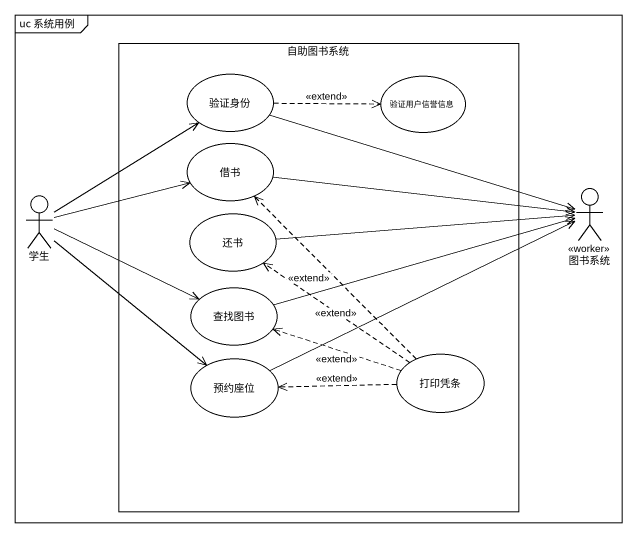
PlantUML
@startuml
mainframe uc 系统用例
rectangle 自助图书系统 {
  usecase 验证身份
  usecase 验证用户信誉信息
  usecase 借书
  usecase 还书
  usecase 查找图书
  usecase 预约座位
  usecase 打印凭条
}
actor 学生
actor 图书系统 <<worker>>
验证身份 .right.> 验证用户信誉信息 : <<extend>>
验证身份 -right-> 图书系统
借书 -right-> 图书系统
学生 -up-> 验证身份
学生 -right-> 借书
学生 -right-> 查找图书
学生 --> 预约座位
还书 -right-> 图书系统
查找图书 -right-> 图书系统
预约座位 -right-> 图书系统
打印凭条 .up.> 借书 : <<extend>>
打印凭条 .up.> 还书 : <<extend>>
打印凭条 .left.> 查找图书 : <<extend>>
打印凭条 .left.> 预约座位 : <<extend>>
@enduml
